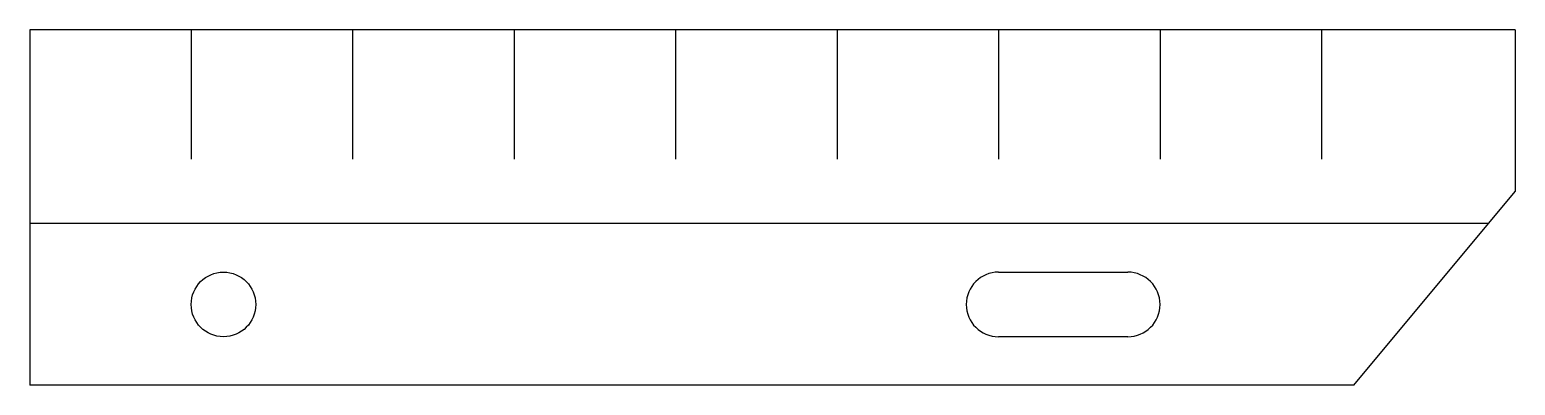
# Model space of a CAD drawing. Header units: millimetres. Extents: x 0 to 230, y -55 to 0.
import ezdxf

# ---------------------------------------------------------------- set-up
doc = ezdxf.new("R2010")
doc.units = ezdxf.units.MM

msp = doc.modelspace()

# ---------------------------------------------------------------- linework, layer by layer
at = {"transparency": 33554687}
for p, q in [((18.19, 0), (0, 0)), ((0, 0), (0, -30)), ((230, 0), (18.19, 0)), ((100, 0), (100, -20)), ((125, 0), (125, -20)), ((150, 0), (150, -20)), ((175, 0), (175, -20)), ((200, 0), (200, -20)), ((230, 0), (230, -25)), ((25, 0), (25, -20)), ((50, 0), (50, -20)), ((75, 0), (75, -20)), ((205, -55), (230, -25)), ((225.83, -30), (0, -30)), ((0, -30), (0, -55)), ((150, -37.5), (170, -37.5)), ((170, -47.5), (150, -47.5)), ((205, -55), (0, -55))]:
    msp.add_line(p, q, dxfattribs=at)
msp.add_circle((30, -42.5), 5, dxfattribs=at)
for centre, start, end in [((150, -42.5), 90, 270), ((170, -42.5), 270, 90)]:
    msp.add_arc(centre, 5, start, end, dxfattribs=at)

doc.saveas('drawing.dxf')
